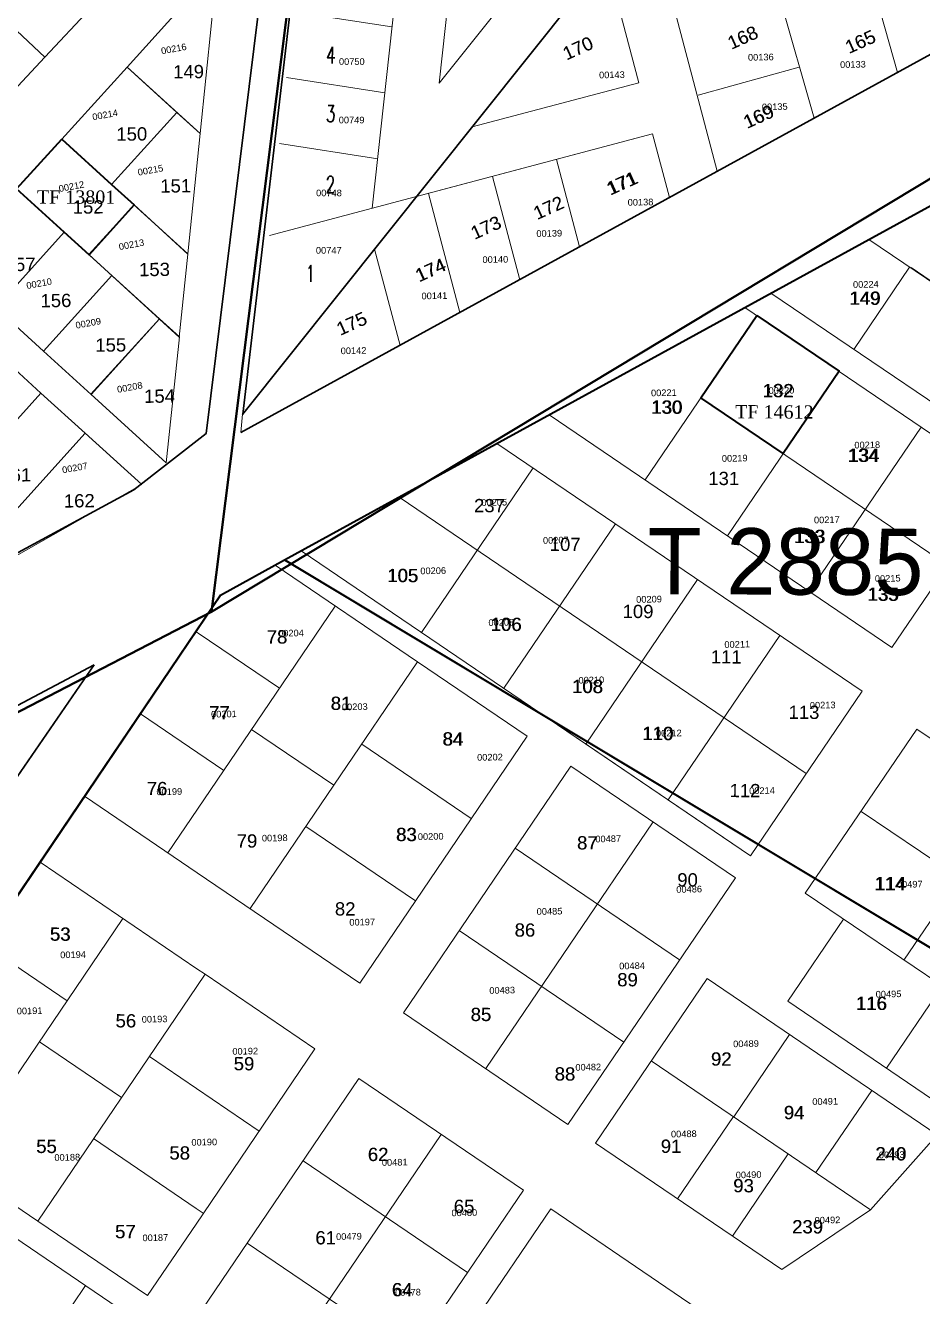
# Model space of a CAD drawing. Header units: metres. Extents: x 251686 to 255059, y 1627526 to 1631912.
# Drawn here: x 253321.8 to 253457.2, y 1629801.7 to 1629993.5 of the extents above; entities that cross this region are included whole.
import ezdxf
from ezdxf.enums import TextEntityAlignment as Align

# ---------------------------------------------------------------- set-up
doc = ezdxf.new("R2010")
doc.units = ezdxf.units.M
doc.header["$MEASUREMENT"] = 0
doc.layers.add('CABA', color=7, linetype='Continuous', lineweight=0)
doc.layers.add('Numero_TF', color=7, linetype='Continuous', lineweight=0)
for name, color, linetype in [('limites_parcelles', 7, 'Continuous'), ('limites_sections', 7, 'Continuous'), ('limites_tf', 7, 'Continuous'), ('numero_lot', 7, 'Continuous'), ('numero_parcelle', 7, 'Continuous')]:
    doc.layers.add(name, color=color, linetype=linetype)
doc.styles.add('Style-Arial', font='arial.ttf')
doc.styles.add('Style-FANCY', font='times.ttf')
doc.styles.add('Style-ITALICS', font='ITALICS.shx')
doc.styles.add('Style-STANDARD', font='STANDARD.shx')
doc.styles.add('Styledgn000', font='dgn000.shx')

msp = doc.modelspace()

# ---------------------------------------------------------------- linework, layer by layer
at = {"layer": 'CABA', "color": 80, "linetype": 'Continuous', "lineweight": 13}
msp.add_line((253354.313908, 1629932.066403), (253354.583899, 1629934.835447), dxfattribs=at)
at = {"layer": 'CABA', "color": 7, "linetype": 'Continuous', "lineweight": 13}
msp.add_line((253347.557565, 1629815.008016), (253348.622961, 1629814.284167), dxfattribs=at)
at = {"layer": 'limites_parcelles', "color": 7, "linetype": 'Continuous', "lineweight": 0}
for p, q in [((253384.24694, 1629984.801258), (253430.224447, 1630042.376066)), ((253390.321005, 1630040.753971), (253384.24694, 1629984.801258)), ((253381.213587, 1630030.987824), (253374.151326, 1629965.932102)), ((253440.820641, 1629979.513631), (253432.115993, 1630010.118233)), ((253389.210021, 1629978.195651), (253409.450033, 1630003.540974)), ((253409.447114, 1630003.539971), (253414.392771, 1629984.864007)), ((253417.919526, 1630002.807401), (253426.206662, 1629971.507301)), ((253453.411635, 1629986.419253), (253449.917923, 1629998.701937)), ((253362.281968, 1629995.586567), (253377.121264, 1629993.290398)), ((253438.567445, 1629987.22481), (253423.338002, 1629982.971724)), ((253361.201594, 1629985.63444), (253376.040889, 1629983.338271)), ((253414.390771, 1629984.864014), (253389.207547, 1629978.194822)), ((253416.442512, 1629977.131698), (253358.616157, 1629961.818062)), ((253416.439888, 1629977.131572), (253380.827631, 1629967.699985)), ((253416.440888, 1629977.131568), (253418.981286, 1629967.535341)), ((253360.12122, 1629975.682313), (253374.959066, 1629973.386368)), ((253401.939946, 1629973.292856), (253405.431385, 1629960.103175)), ((253392.27265, 1629970.733715), (253396.398453, 1629955.14873)), ((253354.583899, 1629934.835447), (253380.828915, 1629967.700468)), ((253382.605355, 1629968.174574), (253387.365521, 1629950.194285)), ((253374.487949, 1629959.760804), (253378.331588, 1629945.239843)), ((253449.089752, 1629961.234681), (253480.054079, 1629940.202838)), ((253455.217621, 1629957.029547), (253446.802761, 1629944.609823)), ((253455.446475, 1629956.988721), (253480.028945, 1629940.165928)), ((253471.639219, 1629927.783114), (253434.31041, 1629953.127946)), ((253430.372571, 1629950.962138), (253469.397256, 1629924.471181)), ((253432.166197, 1629949.746659), (253415.31655, 1629924.927284)), ((253444.575881, 1629941.320836), (253427.726233, 1629916.501461)), ((253423.740366, 1629937.334976), (253460.972429, 1629912.060493)), ((253354.313852, 1629932.066372), (253354.583899, 1629934.835447)), ((253452.547608, 1629899.651806), (253400.823923, 1629934.758632)), ((253456.986569, 1629932.896008), (253440.136921, 1629908.076633)), ((253392.948317, 1629930.447016), (253448.055719, 1629893.037967)), ((253398.412969, 1629926.737277), (253381.562314, 1629901.915906)), ((253469.397256, 1629924.471181), (253452.547608, 1629899.651806)), ((253378.179982, 1629922.342241), (253439.629895, 1629880.628284)), ((253410.823657, 1629918.31245), (253393.973005, 1629893.492079)), ((253363.408658, 1629914.240477), (253431.205068, 1629868.217596)), ((253359.47183, 1629912.077666), (253380.979308, 1629897.47998)), ((253423.234344, 1629909.887622), (253406.384697, 1629885.068248)), ((253351.245505, 1629907.567313), (253296.362167, 1629826.354781)), ((253368.56862, 1629905.904808), (253347.774987, 1629875.275623)), ((253296.372167, 1629826.354745), (253347.873478, 1629902.576446)), ((253347.87079, 1629901.831451), (253347.577507, 1629902.03051)), ((253360.144804, 1629893.497117), (253347.87079, 1629901.831451)), ((253435.644028, 1629901.461799), (253418.79438, 1629876.642424)), ((253380.979308, 1629897.47998), (253355.704836, 1629860.250918)), ((253380.979308, 1629897.47998), (253397.518903, 1629886.250239)), ((253448.054716, 1629893.036971), (253431.205068, 1629868.217596)), ((253347.805544, 1629883.745568), (253339.151683, 1629889.620826)), ((253400.044175, 1629889.370149), (253431.205068, 1629868.217596)), ((253368.343072, 1629878.865446), (253355.932392, 1629887.292273)), ((253439.473851, 1629862.598729), (253456.333246, 1629887.348069)), ((253456.333246, 1629887.348069), (253483.636833, 1629868.889448)), ((253397.525888, 1629886.246214), (253372.251417, 1629849.017152)), ((253372.55248, 1629885.0693), (253389.092076, 1629873.839559)), ((253351.71998, 1629881.087429), (253347.805544, 1629883.745568)), ((253404.130734, 1629881.756357), (253378.856262, 1629844.527295)), ((253404.132734, 1629881.75635), (253428.952109, 1629864.906702)), ((253347.740293, 1629865.658686), (253330.725859, 1629877.211142)), ((253454.349386, 1629852.463999), (253471.208781, 1629877.213338)), ((253347.774987, 1629875.275623), (253343.294149, 1629868.675746)), ((253416.541421, 1629873.33153), (253391.26695, 1629836.102467)), ((253447.931361, 1629874.921298), (253475.234947, 1629856.462678)), ((253364.126656, 1629872.659616), (253380.666252, 1629861.429875)), ((253395.706906, 1629869.345666), (253420.526281, 1629852.496019)), ((253324.009935, 1629867.265306), (253347.688077, 1629851.18478)), ((253372.251413, 1629849.016152), (253347.740293, 1629865.658686)), ((253428.952109, 1629864.906702), (253403.677637, 1629827.67764)), ((253466.7872, 1629844.074073), (253439.473851, 1629862.598729)), ((253336.522301, 1629858.751111), (253311.277793, 1629821.51194)), ((253436.844884, 1629846.258107), (253445.269708, 1629858.667795)), ((253387.282079, 1629856.934979), (253412.101454, 1629840.085331)), ((253315.582111, 1629854.855629), (253328.112491, 1629846.345369)), ((253348.93902, 1629850.335262), (253347.678304, 1629848.475798)), ((253347.688077, 1629851.18478), (253348.93902, 1629850.335262)), ((253348.939056, 1629850.345262), (253365.48858, 1629839.095485)), ((253347.678304, 1629848.475798), (253323.694513, 1629813.096091)), ((253407.817545, 1629824.872687), (253424.667193, 1629849.692062)), ((253424.667193, 1629849.692062), (253459.412296, 1629826.096562)), ((253451.736505, 1629836.147319), (253460.161329, 1629848.557006)), ((253464.148182, 1629827.719487), (253436.844884, 1629846.258107)), ((253378.856255, 1629844.525295), (253403.67563, 1629827.675647)), ((253428.682962, 1629828.831439), (253437.109797, 1629841.244119)), ((253323.905072, 1629840.138508), (253336.297788, 1629831.721745)), ((253365.48858, 1629839.095485), (253347.549059, 1629812.650031)), ((253340.506247, 1629837.939603), (253347.622841, 1629833.101898)), ((253416.239369, 1629837.282385), (253449.329516, 1629814.810863)), ((253372.12241, 1629834.601523), (253347.497394, 1629798.329124)), ((253347.622841, 1629833.101898), (253357.05577, 1629826.689826)), ((253372.12241, 1629834.601523), (253396.941785, 1629817.751876)), ((253441.092646, 1629820.405615), (253449.519481, 1629832.818295)), ((253298.818243, 1629829.974944), (253323.656552, 1629813.107228)), ((253420.227229, 1629816.446863), (253428.650046, 1629828.854558)), ((253296.54336, 1629826.68513), (253342.052198, 1629795.789752)), ((253332.073438, 1629825.533944), (253347.557565, 1629815.008016)), ((253384.532094, 1629826.175699), (253359.257623, 1629788.946637)), ((253459.412296, 1629826.096562), (253449.331524, 1629814.812856)), ((253435.948817, 1629805.771076), (253407.817545, 1629824.872687)), ((253428.500019, 1629810.829981), (253436.922836, 1629823.237676)), ((253363.696583, 1629822.190839), (253388.515958, 1629805.341192)), ((253396.942782, 1629817.750872), (253371.66831, 1629780.52181)), ((253347.557565, 1629815.008016), (253348.622961, 1629814.284167)), ((253401.081657, 1629814.936922), (253384.229999, 1629790.114555)), ((253401.081657, 1629814.936922), (253429.212929, 1629795.835312)), ((253449.331524, 1629814.812856), (253435.948817, 1629805.771076)), ((253323.687477, 1629813.086117), (253340.234108, 1629801.86635)), ((253347.549059, 1629812.650031), (253340.234108, 1629801.86635)), ((253355.271756, 1629809.780152), (253380.09113, 1629792.930504)), ((253330.878454, 1629803.365111), (253322.464634, 1629790.956384))]:
    msp.add_line(p, q, dxfattribs=at)
for points in [[(253318.840554, 1630008.04513), (253331.602024, 1629996.052262), (253324.737397, 1629988.747269), (253311.975926, 1630000.740137)], [(253350.729594, 1630002.282956), (253348.169493, 1629977.187713), (253337.165756, 1629987.195114)], [(253311.975926, 1630000.740137), (253324.737397, 1629988.747269), (253317.876766, 1629981.445279), (253305.114296, 1629993.438146)], [(253337.165756, 1629987.195114), (253344.650699, 1629980.388643), (253334.806191, 1629969.507048), (253327.27421, 1629976.357478)], [(253344.650699, 1629980.388643), (253348.169493, 1629977.187713), (253346.318331, 1629959.03809), (253334.806191, 1629969.507048)], [(253327.27421, 1629976.357478), (253338.195882, 1629966.425005), (253331.399436, 1629958.911071), (253320.476763, 1629968.844543)], [(253320.476763, 1629968.844543), (253327.662468, 1629962.310811), (253317.340422, 1629950.899799), (253310.150719, 1629957.431528)], [(253338.195639, 1629966.424737), (253346.303892, 1629959.022242), (253345.00177, 1629946.492599), (253331.384781, 1629958.923865)], [(253317.340422, 1629950.899799), (253327.662468, 1629962.310811), (253334.848173, 1629955.776079), (253324.528123, 1629944.370069)], [(253334.847174, 1629955.775079), (253342.03188, 1629949.240346), (253331.717825, 1629937.839341), (253324.528123, 1629944.370069)], [(253342.03188, 1629949.240346), (253345.035012, 1629946.5002), (253343.061109, 1629927.495256), (253331.695956, 1629937.859163)], [(253317.514412, 1629944.035948), (253324.145648, 1629938.038733), (253308.666631, 1629920.863218), (253302.001372, 1629926.886404)], [(253324.145648, 1629938.038733), (253330.80791, 1629932.011545), (253315.331889, 1629914.840033), (253308.666631, 1629920.863218)], [(253330.80791, 1629932.011545), (253339.376677, 1629924.261019), (253318.211161, 1629912.238544), (253315.331889, 1629914.840033)]]:
    msp.add_3dface(points, dxfattribs=at)
at = {"layer": 'limites_sections', "color": 112, "linetype": 'Continuous', "lineweight": 40, "flags": 128}
for points in [[(253571.047075, 1630723.599568), (253600.186297, 1630706.548526), (253621.817231, 1630711.994443), (253628.041124, 1630687.554872), (253678.208666, 1630517.218459), (253711.262634, 1630399.425895), (253749.054407, 1630241.188111), (253786.719032, 1630083.077529), (253667.019158, 1630061.048467), (253520.677582, 1630008.003458), (253349.874626, 1629905.007271), (253370.894891, 1630071.745612), (253278.664905, 1630062.128606), (253271.082561, 1630189.80614), (253238.792095, 1630544.179111), (253486.322083, 1630710.425653), (253532.904976, 1630728.2652), (253571.047075, 1630723.599568)], [(253271.082561, 1630189.80614), (253278.664905, 1630062.128606), (253370.894891, 1630071.745612), (253349.874626, 1629905.007271), (253292.368569, 1629875.259507), (253264.420561, 1629860.905626), (253283.218148, 1629825.843437), (253276.081556, 1629797.159611), (253264.682639, 1629775.428157), (253237.804257, 1629775.925126), (253235.595435, 1629794.865847), (253170.148154, 1629824.108553), (253140.065621, 1629837.233099), (253052.3, 1629847.28), (252785.968318, 1629991.31478), (252450.61003, 1630145.344805), (252531.297233, 1630284.326266), (252789.440449, 1630429.782946), (252981.389636, 1630375.006406), (253177.316609, 1630501.61916), (253238.792095, 1630544.179111), (253271.082561, 1630189.80614)]]:
    msp.add_lwpolyline(points, close=True, dxfattribs=at)
msp.add_lwpolyline([(253292.368569, 1629875.259507), (253349.874626, 1629905.007271), (253520.677582, 1630008.003458), (253667.019158, 1630061.048467), (253786.496524, 1630083.300136), (253799.369555, 1630038.162516), (253856.42032, 1629838.716605), (253798.767932, 1629726.383844), (253582.750222, 1629367.142066), (253514.635914, 1629393.291819), (253503.680442, 1629399.747351), (253463.160636, 1629612.887361), (253394.946971, 1629619.275828), (253335.500213, 1629603.463117), (253325.488232, 1629598.583625), (253296.433833, 1629591.041829)], dxfattribs=at)
at = {"layer": 'limites_tf', "color": 5, "linetype": 'Continuous', "lineweight": 30}
for p, q in [((253354.575236, 1629934.786367), (253486.046311, 1630099.45411)), ((253369.566582, 1630062.844335), (253354.635447, 1629934.846155)), ((253463.971599, 1629992.211195), (253354.313908, 1629932.066403))]:
    msp.add_line(p, q, dxfattribs=at)
at = {"layer": 'limites_tf', "color": 5, "linetype": 'Continuous', "lineweight": 40}
for p, q in [((253360.914707, 1629912.872465), (253478.848831, 1629977.557429)), ((253351.245505, 1629907.567313), (253360.914707, 1629912.872465)), ((253360.914707, 1629912.872465), (253426.223621, 1629873.646603)), ((253426.213621, 1629873.646639), (253360.914707, 1629912.872465)), ((253351.245505, 1629907.567313), (253296.362167, 1629826.354781)), ((253347.873478, 1629902.576446), (253351.245505, 1629907.567313)), ((253296.372167, 1629826.354745), (253347.873478, 1629902.576446)), ((253472.423859, 1629845.909751), (253426.213621, 1629873.646639)), ((253426.223621, 1629873.646603), (253472.423859, 1629845.909751))]:
    msp.add_line(p, q, dxfattribs=at)
at = {"layer": 'limites_tf', "color": 5, "linetype": 'Continuous', "lineweight": 30, "flags": 128}
msp.add_lwpolyline([(253356.895815, 1630066.958405), (253364.936224, 1630059.870694), (253349.061237, 1629931.920399), (253338.151387, 1629923.424538), (253279.700547, 1629891.813306)], dxfattribs=at)
at = {"layer": 'limites_tf', "color": 5, "linetype": 'Continuous', "lineweight": 40, "flags": 128}
msp.add_lwpolyline([(253327.27421, 1629976.357478), (253334.806507, 1629969.507397), (253338.195639, 1629966.424737), (253331.400089, 1629958.911792), (253327.662468, 1629962.310811), (253320.476763, 1629968.844543), (253327.27421, 1629976.357478)], close=True, dxfattribs=at)
at = {"layer": 'limites_tf', "color": 5, "linetype": 'Continuous', "lineweight": 40}
msp.add_3dface([(253432.166197, 1629949.746659), (253444.575881, 1629941.320836), (253436.151057, 1629928.911149), (253423.740366, 1629937.334976)], dxfattribs=at)
at = {"layer": 'limites_tf', "color": 5, "linetype": 'Continuous', "lineweight": 30}
msp.add_3dface([(253332.193949, 1629897.045665), (253308.887522, 1629863.238632), (253299.872517, 1629879.944256)], dxfattribs=at)

# ---------------------------------------------------------------- texts
at = {"layer": 'numero_lot', "color": 7, "linetype": 'Continuous', "lineweight": 0, "style": 'Style-STANDARD', "width": 0.73835}
for s, p in [('4', (253367.898419, 1629989.025329)), ('3', (253367.866429, 1629980.203438)), ('2', (253367.827611, 1629969.498979)), ('1', (253364.810572, 1629956.062843))]:
    msp.add_text(s, height=2.49879, rotation=359.79223, dxfattribs=at).set_placement(p, align=Align.MIDDLE_CENTER)
at = {"layer": 'numero_lot', "color": 7, "linetype": 'Continuous', "lineweight": 0, "char_height": 2, "attachment_point": 1}
for s, insert, rotation, line_spacing_factor, style in [('\\fArial|b0|i0|c00|p39;168', (253427.505795, 1629991.641475), 24.27175487, 0.72, 'Style-FANCY'), ('\\fArial|b0|i0|c00|p39;168', (253427.530213, 1629991.652486), 24.27175487, 0.72, 'Style-FANCY'), ('\\fArial|b0|i0|c00|p39;165', (253445.254631, 1629991.00944), 24.27175487, 0.72, 'Style-FANCY'), ('\\fArial|b0|i0|c00|p39;165', (253445.279048, 1629991.020451), 24.27175487, 0.72, 'Style-FANCY'), ('\\fArial|b0|i0|c00|p39;170', (253402.630817, 1629990.029203), 24.27175487, 0.72, 'Style-FANCY'), ('\\fArial|b0|i0|c00|p39;170', (253402.655235, 1629990.040214), 24.27175487, 0.72, 'Style-FANCY'), ('\\fArial|b0|i0|c00|p39;149', (253344.077688, 1629987.505618), 0.65673881, 0.6, 'Styledgn000'), ('\\fArial|b0|i0|c00|p39;169', (253429.885252, 1629979.707015), 24.27175487, 0.72, 'Style-FANCY'), ('\\fArial|b0|i0|c00|p39;169', (253429.942227, 1629979.732707), 24.27175487, 0.72, 'Style-FANCY'), ('\\fArial|b0|i0|c00|p39;150', (253335.512538, 1629978.105264), 0.65673881, 0.6, 'Styledgn000'), ('\\fArial|b0|i0|c00|p39;171', (253409.232765, 1629969.63989), 24.27175487, 0.72, 'Style-FANCY'), ('\\fArial|b0|i0|c00|p39;171', (253409.379273, 1629969.705954), 24.27175487, 0.72, 'Style-FANCY'), ('\\fArial|b0|i0|c00|p39;151', (253342.135817, 1629970.278971), 0.65673881, 0.6, 'Styledgn000'), ('\\fArial|b0|i0|c00|p39;152', (253328.92484, 1629967.088709), 0.65673881, 0.6, 'Styledgn000'), ('\\fArial|b0|i0|c00|p39;172', (253398.200938, 1629965.955027), 24.27175487, 0.72, 'Style-FANCY'), ('\\fArial|b0|i0|c00|p39;172', (253398.225356, 1629965.966038), 24.27175487, 0.72, 'Style-FANCY'), ('\\fArial|b0|i0|c00|p39;173', (253388.748087, 1629962.96411), 24.27175487, 0.72, 'Style-FANCY'), ('\\fArial|b0|i0|c00|p39;173', (253388.772505, 1629962.975121), 24.27175487, 0.72, 'Style-FANCY'), ('\\fArial|b0|i0|c00|p39;157', (253318.659642, 1629958.424549), 0.65673881, 0.6, 'Styledgn000'), ('\\fArial|b0|i0|c00|p39;153', (253338.938651, 1629957.665048), 0.65673881, 0.6, 'Styledgn000'), ('\\fArial|b0|i0|c00|p39;174', (253380.376775, 1629956.547058), 24.27175487, 0.72, 'Style-FANCY'), ('\\fArial|b0|i0|c00|p39;174', (253380.439855, 1629956.575502), 24.27175487, 0.72, 'Style-FANCY'), ('\\fArial|b0|i0|c00|p39;156', (253324.06351, 1629952.974338), 0.65673881, 0.6, 'Styledgn000'), ('\\fArial|b0|i0|c00|p39;149', (253446.129394, 1629953.367308), 359.79327628, 0.6, 'Style-ITALICS'), ('\\fArial|b0|i0|c00|p39;149', (253446.129394, 1629953.367308), 359.79327628, 0.6, 'Style-ITALICS'), ('\\fArial|b0|i0|c00|p39;149', (253446.129394, 1629953.367308), 359.79327628, 0.6, 'Style-ITALICS'), ('\\fArial|b0|i0|c00|p39;149', (253446.129394, 1629953.367308), 359.79327628, 0.6, 'Style-ITALICS'), ('\\fArial|b0|i0|c00|p39;149', (253446.222726, 1629953.366972), 359.79327628, 0.6, 'Style-ITALICS'), ('\\fArial|b0|i0|c00|p39;175', (253368.490699, 1629948.479096), 24.27175487, 0.72, 'Style-FANCY'), ('\\fArial|b0|i0|c00|p39;175', (253368.515117, 1629948.490107), 24.27175487, 0.72, 'Style-FANCY'), ('\\fArial|b0|i0|c00|p39;155', (253332.338131, 1629946.264479), 0.65673881, 0.6, 'Styledgn000'), ('\\fArial|b0|i0|c00|p39;154', (253339.699347, 1629938.55463), 0.65673881, 0.6, 'Styledgn000'), ('\\fArial|b0|i0|c00|p39;132', (253433.034692, 1629939.421458), 359.79327628, 0.6, 'Style-ITALICS'), ('\\fArial|b0|i0|c00|p39;132', (253433.034692, 1629939.421458), 359.79327628, 0.6, 'Style-ITALICS'), ('\\fArial|b0|i0|c00|p39;132', (253433.034692, 1629939.421458), 359.79327628, 0.6, 'Style-ITALICS'), ('\\fArial|b0|i0|c00|p39;132', (253433.034692, 1629939.421458), 359.79327628, 0.6, 'Style-ITALICS'), ('\\fArial|b0|i0|c00|p39;132', (253433.106358, 1629939.4212), 359.79327628, 0.6, 'Style-ITALICS'), ('\\fArial|b0|i0|c00|p39;130', (253416.219652, 1629936.927104), 359.79327628, 0.6, 'Style-ITALICS'), ('\\fArial|b0|i0|c00|p39;130', (253416.219652, 1629936.927104), 359.79327628, 0.6, 'Style-ITALICS'), ('\\fArial|b0|i0|c00|p39;130', (253416.219652, 1629936.927104), 359.79327628, 0.6, 'Style-ITALICS'), ('\\fArial|b0|i0|c00|p39;130', (253416.219652, 1629936.927104), 359.79327628, 0.6, 'Style-ITALICS'), ('\\fArial|b0|i0|c00|p39;130', (253416.326318, 1629936.926719), 359.79327628, 0.6, 'Style-ITALICS'), ('\\fArial|b0|i0|c00|p39;134', (253445.888736, 1629929.664023), 359.79327628, 0.6, 'Style-ITALICS'), ('\\fArial|b0|i0|c00|p39;134', (253445.888736, 1629929.664023), 359.79327628, 0.6, 'Style-ITALICS'), ('\\fArial|b0|i0|c00|p39;134', (253445.888736, 1629929.664023), 359.79327628, 0.6, 'Style-ITALICS'), ('\\fArial|b0|i0|c00|p39;134', (253445.888736, 1629929.664023), 359.79327628, 0.6, 'Style-ITALICS'), ('\\fArial|b0|i0|c00|p39;134', (253446.043735, 1629929.663464), 359.79327628, 0.6, 'Style-ITALICS'), ('\\fArial|b0|i0|c00|p39;161', (253318.009946, 1629926.654082), 0.65673881, 0.6, 'Styledgn000'), ('\\fArial|b0|i0|c00|p39;131', (253424.85364, 1629926.161886), 359.79327628, 0.6, 'Style-ITALICS'), ('\\fArial|b0|i0|c00|p39;131', (253424.85364, 1629926.161886), 359.79327628, 0.6, 'Style-ITALICS'), ('\\fArial|b0|i0|c00|p39;131', (253424.85364, 1629926.161886), 359.79327628, 0.6, 'Style-ITALICS'), ('\\fArial|b0|i0|c00|p39;131', (253424.85364, 1629926.161886), 359.79327628, 0.6, 'Style-ITALICS'), ('\\fArial|b0|i0|c00|p39;162', (253327.587098, 1629922.759721), 0.65673881, 0.6, 'Styledgn000'), ('\\fArial|b0|i0|c00|p39;237', (253389.501058, 1629922.061397), 359.79327628, 0.6, 'Style-ITALICS'), ('\\fArial|b0|i0|c00|p39;133', (253437.761389, 1629917.426262), 359.79327628, 0.6, 'Style-ITALICS'), ('\\fArial|b0|i0|c00|p39;133', (253437.761389, 1629917.426262), 359.79327628, 0.6, 'Style-ITALICS'), ('\\fArial|b0|i0|c00|p39;133', (253437.761389, 1629917.426262), 359.79327628, 0.6, 'Style-ITALICS'), ('\\fArial|b0|i0|c00|p39;133', (253437.761389, 1629917.426262), 359.79327628, 0.6, 'Style-ITALICS'), ('\\fArial|b0|i0|c00|p39;133', (253437.903055, 1629917.425751), 359.79327628, 0.6, 'Style-ITALICS'), ('\\fArial|b0|i0|c00|p39;107', (253400.929747, 1629916.222128), 359.79327628, 0.6, 'Style-ITALICS'), ('\\fArial|b0|i0|c00|p39;105', (253376.390148, 1629911.520627), 359.79327628, 0.6, 'Style-ITALICS'), ('\\fArial|b0|i0|c00|p39;105', (253376.390148, 1629911.520627), 359.79327628, 0.6, 'Style-ITALICS'), ('\\fArial|b0|i0|c00|p39;105', (253376.390148, 1629911.520627), 359.79327628, 0.6, 'Style-ITALICS'), ('\\fArial|b0|i0|c00|p39;105', (253376.390148, 1629911.520627), 359.79327628, 0.6, 'Style-ITALICS'), ('\\fArial|b0|i0|c00|p39;105', (253376.461815, 1629911.520368), 359.79327628, 0.6, 'Style-ITALICS'), ('\\fArial|b0|i0|c00|p39;135', (253448.865922, 1629908.697146), 359.79327628, 0.6, 'Style-ITALICS'), ('\\fArial|b0|i0|c00|p39;135', (253448.865922, 1629908.697146), 359.79327628, 0.6, 'Style-ITALICS'), ('\\fArial|b0|i0|c00|p39;135', (253448.865922, 1629908.697146), 359.79327628, 0.6, 'Style-ITALICS'), ('\\fArial|b0|i0|c00|p39;135', (253448.865922, 1629908.697146), 359.79327628, 0.6, 'Style-ITALICS'), ('\\fArial|b0|i0|c00|p39;135', (253448.972589, 1629908.696761), 359.79327628, 0.6, 'Style-ITALICS'), ('\\fArial|b0|i0|c00|p39;109', (253411.924676, 1629906.098397), 359.79327628, 0.6, 'Style-ITALICS'), ('\\fArial|b0|i0|c00|p39;109', (253411.924676, 1629906.098397), 359.79327628, 0.6, 'Style-ITALICS'), ('\\fArial|b0|i0|c00|p39;109', (253411.924676, 1629906.098397), 359.79327628, 0.6, 'Style-ITALICS'), ('\\fArial|b0|i0|c00|p39;109', (253411.924676, 1629906.098397), 359.79327628, 0.6, 'Style-ITALICS'), ('\\fArial|b0|i0|c00|p39;106', (253392.002529, 1629904.153256), 359.79327628, 0.6, 'Style-ITALICS'), ('\\fArial|b0|i0|c00|p39;106', (253392.002529, 1629904.153256), 359.79327628, 0.6, 'Style-ITALICS'), ('\\fArial|b0|i0|c00|p39;106', (253392.002529, 1629904.153256), 359.79327628, 0.6, 'Style-ITALICS'), ('\\fArial|b0|i0|c00|p39;106', (253392.002529, 1629904.153256), 359.79327628, 0.6, 'Style-ITALICS'), ('\\fArial|b0|i0|c00|p39;106', (253392.060862, 1629904.153045), 359.79327628, 0.6, 'Style-ITALICS'), ('\\fArial|b0|i0|c00|p39;78', (253358.206403, 1629902.248166), 359.79327628, 0.6, 'Style-ITALICS'), ('\\fArial|b0|i0|c00|p39;78', (253358.206403, 1629902.248166), 359.79327628, 0.6, 'Style-ITALICS'), ('\\fArial|b0|i0|c00|p39;78', (253358.206403, 1629902.248166), 359.79327628, 0.6, 'Style-ITALICS'), ('\\fArial|b0|i0|c00|p39;78', (253358.206403, 1629902.248166), 359.79327628, 0.6, 'Style-ITALICS'), ('\\fArial|b0|i0|c00|p39;78', (253358.239736, 1629902.248045), 359.79327628, 0.6, 'Style-ITALICS'), ('\\fArial|b0|i0|c00|p39;111', (253425.23369, 1629899.24434), 359.79327628, 0.6, 'Style-ITALICS'), ('\\fArial|b0|i0|c00|p39;108', (253404.27437, 1629894.781923), 359.79327628, 0.6, 'Style-ITALICS'), ('\\fArial|b0|i0|c00|p39;108', (253404.27437, 1629894.781923), 359.79327628, 0.6, 'Style-ITALICS'), ('\\fArial|b0|i0|c00|p39;108', (253404.27437, 1629894.781923), 359.79327628, 0.6, 'Style-ITALICS'), ('\\fArial|b0|i0|c00|p39;108', (253404.27437, 1629894.781923), 359.79327628, 0.6, 'Style-ITALICS'), ('\\fArial|b0|i0|c00|p39;108', (253404.346036, 1629894.781664), 359.79327628, 0.6, 'Style-ITALICS'), ('\\fArial|b0|i0|c00|p39;81', (253367.859383, 1629892.229276), 359.79327628, 0.6, 'Style-ITALICS'), ('\\fArial|b0|i0|c00|p39;81', (253367.859383, 1629892.229276), 359.79327628, 0.6, 'Style-ITALICS'), ('\\fArial|b0|i0|c00|p39;81', (253367.859383, 1629892.229276), 359.79327628, 0.6, 'Style-ITALICS'), ('\\fArial|b0|i0|c00|p39;81', (253367.859383, 1629892.229276), 359.79327628, 0.6, 'Style-ITALICS'), ('\\fArial|b0|i0|c00|p39;81', (253367.912716, 1629892.229084), 359.79327628, 0.6, 'Style-ITALICS'), ('\\fArial|b0|i0|c00|p39;77', (253349.522129, 1629890.80842), 359.79327628, 0.6, 'Style-ITALICS'), ('\\fArial|b0|i0|c00|p39;77', (253349.522129, 1629890.80842), 359.79327628, 0.6, 'Style-ITALICS'), ('\\fArial|b0|i0|c00|p39;77', (253349.522129, 1629890.80842), 359.79327628, 0.6, 'Style-ITALICS'), ('\\fArial|b0|i0|c00|p39;77', (253349.522129, 1629890.80842), 359.79327628, 0.6, 'Style-ITALICS'), ('\\fArial|b0|i0|c00|p39;77', (253349.555462, 1629890.8083), 359.79327628, 0.6, 'Style-ITALICS'), ('\\fArial|b0|i0|c00|p39;113', (253436.961781, 1629890.882975), 359.79327628, 0.6, 'Style-ITALICS'), ('\\fArial|b0|i0|c00|p39;84', (253384.729439, 1629886.857381), 359.79327628, 0.6, 'Style-ITALICS'), ('\\fArial|b0|i0|c00|p39;84', (253384.729439, 1629886.857381), 359.79327628, 0.6, 'Style-ITALICS'), ('\\fArial|b0|i0|c00|p39;84', (253384.729439, 1629886.857381), 359.79327628, 0.6, 'Style-ITALICS'), ('\\fArial|b0|i0|c00|p39;84', (253384.729439, 1629886.857381), 359.79327628, 0.6, 'Style-ITALICS'), ('\\fArial|b0|i0|c00|p39;84', (253384.811105, 1629886.857087), 359.79327628, 0.6, 'Style-ITALICS'), ('\\fArial|b0|i0|c00|p39;110', (253414.872154, 1629887.685644), 359.79327628, 0.6, 'Style-ITALICS'), ('\\fArial|b0|i0|c00|p39;110', (253414.872154, 1629887.685644), 359.79327628, 0.6, 'Style-ITALICS'), ('\\fArial|b0|i0|c00|p39;110', (253414.872154, 1629887.685644), 359.79327628, 0.6, 'Style-ITALICS'), ('\\fArial|b0|i0|c00|p39;110', (253414.872154, 1629887.685644), 359.79327628, 0.6, 'Style-ITALICS'), ('\\fArial|b0|i0|c00|p39;110', (253414.960487, 1629887.685325), 359.79327628, 0.6, 'Style-ITALICS'), ('\\fArial|b0|i0|c00|p39;76', (253340.113188, 1629879.37129), 359.79327628, 0.6, 'Style-ITALICS'), ('\\fArial|b0|i0|c00|p39;76', (253340.113188, 1629879.37129), 359.79327628, 0.6, 'Style-ITALICS'), ('\\fArial|b0|i0|c00|p39;76', (253340.113188, 1629879.37129), 359.79327628, 0.6, 'Style-ITALICS'), ('\\fArial|b0|i0|c00|p39;76', (253340.113188, 1629879.37129), 359.79327628, 0.6, 'Style-ITALICS'), ('\\fArial|b0|i0|c00|p39;76', (253340.133188, 1629879.371218), 359.79327628, 0.6, 'Style-ITALICS'), ('\\fArial|b0|i0|c00|p39;112', (253428.059079, 1629879.067016), 359.79327628, 0.6, 'Style-ITALICS'), ('\\fArial|b0|i0|c00|p39;79', (253353.680744, 1629871.462292), 359.79327628, 0.6, 'Style-ITALICS'), ('\\fArial|b0|i0|c00|p39;79', (253353.680744, 1629871.462292), 359.79327628, 0.6, 'Style-ITALICS'), ('\\fArial|b0|i0|c00|p39;79', (253353.680744, 1629871.462292), 359.79327628, 0.6, 'Style-ITALICS'), ('\\fArial|b0|i0|c00|p39;79', (253353.680744, 1629871.462292), 359.79327628, 0.6, 'Style-ITALICS'), ('\\fArial|b0|i0|c00|p39;79', (253353.700743, 1629871.46222), 359.79327628, 0.6, 'Style-ITALICS'), ('\\fArial|b0|i0|c00|p39;83', (253377.721227, 1629872.43757), 359.79327628, 0.6, 'Style-ITALICS'), ('\\fArial|b0|i0|c00|p39;83', (253377.721227, 1629872.43757), 359.79327628, 0.6, 'Style-ITALICS'), ('\\fArial|b0|i0|c00|p39;83', (253377.721227, 1629872.43757), 359.79327628, 0.6, 'Style-ITALICS'), ('\\fArial|b0|i0|c00|p39;83', (253377.721227, 1629872.43757), 359.79327628, 0.6, 'Style-ITALICS'), ('\\fArial|b0|i0|c00|p39;83', (253377.78956, 1629872.437324), 359.79327628, 0.6, 'Style-ITALICS'), ('\\fArial|b0|i0|c00|p39;87', (253405.040296, 1629871.179006), 359.79327628, 0.6, 'Style-ITALICS'), ('\\fArial|b0|i0|c00|p39;87', (253405.040296, 1629871.179006), 359.79327628, 0.6, 'Style-ITALICS'), ('\\fArial|b0|i0|c00|p39;87', (253405.040296, 1629871.179006), 359.79327628, 0.6, 'Style-ITALICS'), ('\\fArial|b0|i0|c00|p39;87', (253405.040296, 1629871.179006), 359.79327628, 0.6, 'Style-ITALICS'), ('\\fArial|b0|i0|c00|p39;87', (253405.073628, 1629871.178886), 359.79327628, 0.6, 'Style-ITALICS'), ('\\fArial|b0|i0|c00|p39;90', (253420.174165, 1629865.593373), 359.79327628, 0.6, 'Style-ITALICS'), ('\\fArial|b0|i0|c00|p39;90', (253420.175832, 1629865.593367), 359.79327628, 0.6, 'Style-ITALICS'), ('\\fArial|b0|i0|c00|p39;90', (253420.175832, 1629865.593367), 359.79327628, 0.6, 'Style-ITALICS'), ('\\fArial|b0|i0|c00|p39;90', (253420.175832, 1629865.593367), 359.79327628, 0.6, 'Style-ITALICS'), ('\\fArial|b0|i0|c00|p39;90', (253420.175832, 1629865.593367), 359.79327628, 0.6, 'Style-ITALICS'), ('\\fArial|b0|i0|c00|p39;114', (253449.918729, 1629865.026063), 359.79327628, 0.6, 'Style-ITALICS'), ('\\fArial|b0|i0|c00|p39;114', (253449.918729, 1629865.026063), 359.79327628, 0.6, 'Style-ITALICS'), ('\\fArial|b0|i0|c00|p39;114', (253449.918729, 1629865.026063), 359.79327628, 0.6, 'Style-ITALICS'), ('\\fArial|b0|i0|c00|p39;114', (253449.918729, 1629865.026063), 359.79327628, 0.6, 'Style-ITALICS'), ('\\fArial|b0|i0|c00|p39;114', (253450.055395, 1629865.02557), 359.79327628, 0.6, 'Style-ITALICS'), ('\\fArial|b0|i0|c00|p39;82', (253368.507986, 1629861.211734), 359.79327628, 0.6, 'Style-ITALICS'), ('\\fArial|b0|i0|c00|p39;82', (253368.509653, 1629861.211728), 359.79327628, 0.6, 'Style-ITALICS'), ('\\fArial|b0|i0|c00|p39;82', (253368.509653, 1629861.211728), 359.79327628, 0.6, 'Style-ITALICS'), ('\\fArial|b0|i0|c00|p39;82', (253368.509653, 1629861.211728), 359.79327628, 0.6, 'Style-ITALICS'), ('\\fArial|b0|i0|c00|p39;82', (253368.509653, 1629861.211728), 359.79327628, 0.6, 'Style-ITALICS'), ('\\fArial|b0|i0|c00|p39;86', (253395.62616, 1629858.024883), 359.79327628, 0.6, 'Style-ITALICS'), ('\\fArial|b0|i0|c00|p39;86', (253395.62616, 1629858.024883), 359.79327628, 0.6, 'Style-ITALICS'), ('\\fArial|b0|i0|c00|p39;86', (253395.62616, 1629858.024883), 359.79327628, 0.6, 'Style-ITALICS'), ('\\fArial|b0|i0|c00|p39;86', (253395.62616, 1629858.024883), 359.79327628, 0.6, 'Style-ITALICS'), ('\\fArial|b0|i0|c00|p39;86', (253395.64616, 1629858.024811), 359.79327628, 0.6, 'Style-ITALICS'), ('\\fArial|b0|i0|c00|p39;53', (253325.480542, 1629857.400935), 359.79327628, 0.6, 'Style-ITALICS'), ('\\fArial|b0|i0|c00|p39;53', (253325.480542, 1629857.400935), 359.79327628, 0.6, 'Style-ITALICS'), ('\\fArial|b0|i0|c00|p39;53', (253325.480542, 1629857.400935), 359.79327628, 0.6, 'Style-ITALICS'), ('\\fArial|b0|i0|c00|p39;53', (253325.480542, 1629857.400935), 359.79327628, 0.6, 'Style-ITALICS'), ('\\fArial|b0|i0|c00|p39;53', (253325.548875, 1629857.400688), 359.79327628, 0.6, 'Style-ITALICS'), ('\\fArial|b0|i0|c00|p39;89', (253411.106197, 1629850.522989), 359.79327628, 0.6, 'Style-ITALICS'), ('\\fArial|b0|i0|c00|p39;89', (253411.106197, 1629850.522989), 359.79327628, 0.6, 'Style-ITALICS'), ('\\fArial|b0|i0|c00|p39;89', (253411.106197, 1629850.522989), 359.79327628, 0.6, 'Style-ITALICS'), ('\\fArial|b0|i0|c00|p39;89', (253411.106197, 1629850.522989), 359.79327628, 0.6, 'Style-ITALICS'), ('\\fArial|b0|i0|c00|p39;89', (253411.126197, 1629850.522916), 359.79327628, 0.6, 'Style-ITALICS'), ('\\fArial|b0|i0|c00|p39;116', (253447.116229, 1629846.967056), 359.79327628, 0.6, 'Style-ITALICS'), ('\\fArial|b0|i0|c00|p39;116', (253447.116229, 1629846.967056), 359.79327628, 0.6, 'Style-ITALICS'), ('\\fArial|b0|i0|c00|p39;116', (253447.116229, 1629846.967056), 359.79327628, 0.6, 'Style-ITALICS'), ('\\fArial|b0|i0|c00|p39;116', (253447.116229, 1629846.967056), 359.79327628, 0.6, 'Style-ITALICS'), ('\\fArial|b0|i0|c00|p39;116', (253447.191228, 1629846.966785), 359.79327628, 0.6, 'Style-ITALICS'), ('\\fArial|b0|i0|c00|p39;56', (253335.404235, 1629844.322049), 359.79327628, 0.6, 'Style-ITALICS'), ('\\fArial|b0|i0|c00|p39;56', (253335.404235, 1629844.322049), 359.79327628, 0.6, 'Style-ITALICS'), ('\\fArial|b0|i0|c00|p39;56', (253335.404235, 1629844.322049), 359.79327628, 0.6, 'Style-ITALICS'), ('\\fArial|b0|i0|c00|p39;56', (253335.404235, 1629844.322049), 359.79327628, 0.6, 'Style-ITALICS'), ('\\fArial|b0|i0|c00|p39;56', (253335.424235, 1629844.321977), 359.79327628, 0.6, 'Style-ITALICS'), ('\\fArial|b0|i0|c00|p39;85', (253388.984296, 1629845.284761), 359.79327628, 0.6, 'Style-ITALICS'), ('\\fArial|b0|i0|c00|p39;85', (253388.984296, 1629845.284761), 359.79327628, 0.6, 'Style-ITALICS'), ('\\fArial|b0|i0|c00|p39;85', (253388.984296, 1629845.284761), 359.79327628, 0.6, 'Style-ITALICS'), ('\\fArial|b0|i0|c00|p39;85', (253388.984296, 1629845.284761), 359.79327628, 0.6, 'Style-ITALICS'), ('\\fArial|b0|i0|c00|p39;85', (253389.017629, 1629845.28464), 359.79327628, 0.6, 'Style-ITALICS'), ('\\fArial|b0|i0|c00|p39;92', (253425.248605, 1629838.55989), 359.79327628, 0.6, 'Style-ITALICS'), ('\\fArial|b0|i0|c00|p39;92', (253425.285272, 1629838.559758), 359.79327628, 0.6, 'Style-ITALICS'), ('\\fArial|b0|i0|c00|p39;92', (253425.285272, 1629838.559758), 359.79327628, 0.6, 'Style-ITALICS'), ('\\fArial|b0|i0|c00|p39;92', (253425.285272, 1629838.559758), 359.79327628, 0.6, 'Style-ITALICS'), ('\\fArial|b0|i0|c00|p39;92', (253425.285272, 1629838.559758), 359.79327628, 0.6, 'Style-ITALICS'), ('\\fArial|b0|i0|c00|p39;59', (253353.231001, 1629837.849695), 359.79327628, 0.6, 'Style-ITALICS'), ('\\fArial|b0|i0|c00|p39;59', (253353.231001, 1629837.849695), 359.79327628, 0.6, 'Style-ITALICS'), ('\\fArial|b0|i0|c00|p39;59', (253353.231001, 1629837.849695), 359.79327628, 0.6, 'Style-ITALICS'), ('\\fArial|b0|i0|c00|p39;59', (253353.231001, 1629837.849695), 359.79327628, 0.6, 'Style-ITALICS'), ('\\fArial|b0|i0|c00|p39;59', (253353.251001, 1629837.849623), 359.79327628, 0.6, 'Style-ITALICS'), ('\\fArial|b0|i0|c00|p39;88', (253401.66141, 1629836.304969), 359.79327628, 0.6, 'Style-ITALICS'), ('\\fArial|b0|i0|c00|p39;88', (253401.66141, 1629836.304969), 359.79327628, 0.6, 'Style-ITALICS'), ('\\fArial|b0|i0|c00|p39;88', (253401.66141, 1629836.304969), 359.79327628, 0.6, 'Style-ITALICS'), ('\\fArial|b0|i0|c00|p39;88', (253401.66141, 1629836.304969), 359.79327628, 0.6, 'Style-ITALICS'), ('\\fArial|b0|i0|c00|p39;88', (253401.694743, 1629836.304849), 359.79327628, 0.6, 'Style-ITALICS'), ('\\fArial|b0|i0|c00|p39;94', (253436.243348, 1629830.478173), 359.79327628, 0.6, 'Style-ITALICS'), ('\\fArial|b0|i0|c00|p39;94', (253436.243348, 1629830.478173), 359.79327628, 0.6, 'Style-ITALICS'), ('\\fArial|b0|i0|c00|p39;94', (253436.243348, 1629830.478173), 359.79327628, 0.6, 'Style-ITALICS'), ('\\fArial|b0|i0|c00|p39;94', (253436.243348, 1629830.478173), 359.79327628, 0.6, 'Style-ITALICS'), ('\\fArial|b0|i0|c00|p39;94', (253436.290015, 1629830.478005), 359.79327628, 0.6, 'Style-ITALICS'), ('\\fArial|b0|i0|c00|p39;55', (253323.424928, 1629825.370143), 359.79327628, 0.6, 'Style-ITALICS'), ('\\fArial|b0|i0|c00|p39;55', (253323.424928, 1629825.370143), 359.79327628, 0.6, 'Style-ITALICS'), ('\\fArial|b0|i0|c00|p39;55', (253323.424928, 1629825.370143), 359.79327628, 0.6, 'Style-ITALICS'), ('\\fArial|b0|i0|c00|p39;55', (253323.424928, 1629825.370143), 359.79327628, 0.6, 'Style-ITALICS'), ('\\fArial|b0|i0|c00|p39;55', (253323.458261, 1629825.370022), 359.79327628, 0.6, 'Style-ITALICS'), ('\\fArial|b0|i0|c00|p39;91', (253417.678577, 1629825.398114), 359.79327628, 0.6, 'Style-ITALICS'), ('\\fArial|b0|i0|c00|p39;91', (253417.678577, 1629825.398114), 359.79327628, 0.6, 'Style-ITALICS'), ('\\fArial|b0|i0|c00|p39;91', (253417.678577, 1629825.398114), 359.79327628, 0.6, 'Style-ITALICS'), ('\\fArial|b0|i0|c00|p39;91', (253417.678577, 1629825.398114), 359.79327628, 0.6, 'Style-ITALICS'), ('\\fArial|b0|i0|c00|p39;91', (253417.696909, 1629825.398048), 359.79327628, 0.6, 'Style-ITALICS'), ('\\fArial|b0|i0|c00|p39;58', (253343.522922, 1629824.38263), 359.79327628, 0.6, 'Style-ITALICS'), ('\\fArial|b0|i0|c00|p39;58', (253343.522922, 1629824.38263), 359.79327628, 0.6, 'Style-ITALICS'), ('\\fArial|b0|i0|c00|p39;58', (253343.522922, 1629824.38263), 359.79327628, 0.6, 'Style-ITALICS'), ('\\fArial|b0|i0|c00|p39;58', (253343.522922, 1629824.38263), 359.79327628, 0.6, 'Style-ITALICS'), ('\\fArial|b0|i0|c00|p39;58', (253343.556255, 1629824.38251), 359.79327628, 0.6, 'Style-ITALICS'), ('\\fArial|b0|i0|c00|p39;62', (253373.465318, 1629824.159609), 359.79327628, 0.6, 'Style-ITALICS'), ('\\fArial|b0|i0|c00|p39;62', (253373.501984, 1629824.159477), 359.79327628, 0.6, 'Style-ITALICS'), ('\\fArial|b0|i0|c00|p39;62', (253373.501984, 1629824.159477), 359.79327628, 0.6, 'Style-ITALICS'), ('\\fArial|b0|i0|c00|p39;62', (253373.501984, 1629824.159477), 359.79327628, 0.6, 'Style-ITALICS'), ('\\fArial|b0|i0|c00|p39;62', (253373.501984, 1629824.159477), 359.79327628, 0.6, 'Style-ITALICS'), ('\\fArial|b0|i0|c00|p39;240', (253450.050722, 1629824.259322), 359.79327628, 0.6, 'Style-ITALICS'), ('\\fArial|b0|i0|c00|p39;240', (253450.050722, 1629824.259322), 359.79327628, 0.6, 'Style-ITALICS'), ('\\fArial|b0|i0|c00|p39;240', (253450.050722, 1629824.259322), 359.79327628, 0.6, 'Style-ITALICS'), ('\\fArial|b0|i0|c00|p39;240', (253450.050722, 1629824.259322), 359.79327628, 0.6, 'Style-ITALICS'), ('\\fArial|b0|i0|c00|p39;240', (253450.105722, 1629824.259123), 359.79327628, 0.6, 'Style-ITALICS'), ('\\fArial|b0|i0|c00|p39;93', (253428.610346, 1629819.443639), 359.79327628, 0.6, 'Style-ITALICS'), ('\\fArial|b0|i0|c00|p39;93', (253428.610346, 1629819.443639), 359.79327628, 0.6, 'Style-ITALICS'), ('\\fArial|b0|i0|c00|p39;93', (253428.610346, 1629819.443639), 359.79327628, 0.6, 'Style-ITALICS'), ('\\fArial|b0|i0|c00|p39;93', (253428.610346, 1629819.443639), 359.79327628, 0.6, 'Style-ITALICS'), ('\\fArial|b0|i0|c00|p39;93', (253428.643679, 1629819.443518), 359.79327628, 0.6, 'Style-ITALICS'), ('\\fArial|b0|i0|c00|p39;65', (253386.445091, 1629816.320733), 359.79327628, 0.6, 'Style-ITALICS'), ('\\fArial|b0|i0|c00|p39;65', (253386.446758, 1629816.320727), 359.79327628, 0.6, 'Style-ITALICS'), ('\\fArial|b0|i0|c00|p39;65', (253386.446758, 1629816.320727), 359.79327628, 0.6, 'Style-ITALICS'), ('\\fArial|b0|i0|c00|p39;65', (253386.446758, 1629816.320727), 359.79327628, 0.6, 'Style-ITALICS'), ('\\fArial|b0|i0|c00|p39;65', (253386.446758, 1629816.320727), 359.79327628, 0.6, 'Style-ITALICS'), ('\\fArial|b0|i0|c00|p39;57', (253335.324094, 1629812.511132), 359.79327628, 0.6, 'Style-ITALICS'), ('\\fArial|b0|i0|c00|p39;57', (253335.324094, 1629812.511132), 359.79327628, 0.6, 'Style-ITALICS'), ('\\fArial|b0|i0|c00|p39;57', (253335.324094, 1629812.511132), 359.79327628, 0.6, 'Style-ITALICS'), ('\\fArial|b0|i0|c00|p39;57', (253335.324094, 1629812.511132), 359.79327628, 0.6, 'Style-ITALICS'), ('\\fArial|b0|i0|c00|p39;57', (253335.357426, 1629812.511012), 359.79327628, 0.6, 'Style-ITALICS'), ('\\fArial|b0|i0|c00|p39;239', (253437.494181, 1629813.243549), 359.79327628, 0.6, 'Style-ITALICS'), ('\\fArial|b0|i0|c00|p39;239', (253437.494181, 1629813.243549), 359.79327628, 0.6, 'Style-ITALICS'), ('\\fArial|b0|i0|c00|p39;239', (253437.494181, 1629813.243549), 359.79327628, 0.6, 'Style-ITALICS'), ('\\fArial|b0|i0|c00|p39;239', (253437.494181, 1629813.243549), 359.79327628, 0.6, 'Style-ITALICS'), ('\\fArial|b0|i0|c00|p39;239', (253437.535848, 1629813.243398), 359.79327628, 0.6, 'Style-ITALICS'), ('\\fArial|b0|i0|c00|p39;61', (253365.551402, 1629811.584078), 359.79327628, 0.6, 'Style-ITALICS'), ('\\fArial|b0|i0|c00|p39;61', (253365.551402, 1629811.584078), 359.79327628, 0.6, 'Style-ITALICS'), ('\\fArial|b0|i0|c00|p39;61', (253365.551402, 1629811.584078), 359.79327628, 0.6, 'Style-ITALICS'), ('\\fArial|b0|i0|c00|p39;61', (253365.551402, 1629811.584078), 359.79327628, 0.6, 'Style-ITALICS'), ('\\fArial|b0|i0|c00|p39;61', (253365.569735, 1629811.584011), 359.79327628, 0.6, 'Style-ITALICS'), ('\\fArial|b0|i0|c00|p39;64', (253377.090541, 1629803.750398), 359.79327628, 0.6, 'Style-ITALICS'), ('\\fArial|b0|i0|c00|p39;64', (253377.090541, 1629803.750398), 359.79327628, 0.6, 'Style-ITALICS'), ('\\fArial|b0|i0|c00|p39;64', (253377.090541, 1629803.750398), 359.79327628, 0.6, 'Style-ITALICS'), ('\\fArial|b0|i0|c00|p39;64', (253377.090541, 1629803.750398), 359.79327628, 0.6, 'Style-ITALICS'), ('\\fArial|b0|i0|c00|p39;64', (253377.137207, 1629803.75023), 359.79327628, 0.6, 'Style-ITALICS')]:
    msp.add_mtext(s, dxfattribs=dict(at, insert=insert, rotation=rotation, line_spacing_factor=line_spacing_factor, style=style))
at = {"layer": 'numero_parcelle', "color": 5, "linetype": 'Continuous', "lineweight": 0, "style": 'Style-Arial'}
for s, p in [('00216', (253342.19207, 1629990.124528)), ('00214', (253331.816793, 1629980.157849)), ('00215', (253338.663895, 1629971.811175)), ('00212', (253326.752018, 1629969.351355)), ('00213', (253335.812452, 1629960.58104)), ('00210', (253321.866941, 1629954.712734)), ('00209', (253329.283335, 1629948.730037)), ('00208', (253335.552423, 1629939.051448)), ('00207', (253327.258122, 1629926.890634))]:
    msp.add_text(s, height=1, rotation=10.48413, dxfattribs=at).set_placement(p, align=Align.TOP_LEFT)
at = {"layer": 'numero_parcelle', "color": 5, "lineweight": 0, "style": 'Style-Arial'}
for s, rotation, p in [('00750', 359.79223, (253369.118588, 1629988.564037)), ('00136', 1.13223, (253430.828273, 1629989.189445, 0.00127)), ('00133', 1.13223, (253444.725121, 1629988.093748, 0.00127)), ('00143', 1.13223, (253408.358301, 1629986.525015, 0.00127)), ('00135', 1.13223, (253432.930772, 1629981.708635, 0.00127)), ('00749', 359.79223, (253369.086625, 1629979.74964)), ('00748', 359.79223, (253365.670822, 1629968.743886)), ('00138', 1.13223, (253412.672283, 1629967.307238, 0.00127)), ('00139', 1.13223, (253398.90047, 1629962.601496, 0.00127)), ('00747', 359.79223, (253365.639391, 1629960.076395)), ('00140', 1.13223, (253390.766103, 1629958.657416, 0.00127)), ('00224', 1.13223, (253446.676772, 1629954.903548)), ('00141', 1.13223, (253381.56302, 1629953.181849, 0.00127)), ('00142', 1.13223, (253369.367446, 1629944.90169, 0.00127)), ('00221', 1.13223, (253416.197302, 1629938.550094)), ('00220', 1.13223, (253433.945623, 1629938.900867)), ('00218', 1.13223, (253446.886594, 1629930.675285)), ('00219', 1.13223, (253426.88442, 1629928.664473)), ('00205', 1.13223, (253390.597549, 1629922.007004)), ('00217', 1.13223, (253440.787866, 1629919.380917)), ('00207', 1.13223, (253399.890597, 1629916.300847)), ('00206', 1.13223, (253381.385699, 1629911.69445)), ('00215', 1.13223, (253449.97468, 1629910.542641)), ('00209', 1.13223, (253413.954801, 1629907.390686)), ('00208', 1.13223, (253391.661835, 1629903.887386)), ('00204', 1.13223, (253359.923081, 1629902.281507)), ('00211', 1.13223, (253427.271216, 1629900.586081)), ('00210', 1.13223, (253405.250785, 1629895.203425)), ('00203', 1.13223, (253369.55848, 1629891.16348)), ('00213', 1.13223, (253440.163576, 1629891.417167)), ('00201', 1.13223, (253349.807267, 1629890.066344)), ('00212', 1.13223, (253416.943374, 1629887.188763)), ('00202', 1.13223, (253389.952504, 1629883.556384)), ('00199', 1.13223, (253341.564542, 1629878.359387)), ('00214', 1.13223, (253431.002923, 1629878.514103)), ('00198', 1.13223, (253357.473908, 1629871.370435)), ('00200', 1.13223, (253381.008534, 1629871.599974)), ('00487', 1.13223, (253407.792486, 1629871.239412)), ('00486', 1.13223, (253420.010217, 1629863.634194)), ('00497', 1.13223, (253453.302264, 1629864.376309)), ('00485', 1.13223, (253398.939016, 1629860.294474)), ('00197', 1.13223, (253370.671383, 1629858.673658)), ('00194', 1.13223, (253327.044583, 1629853.755868)), ('00484', 1.13223, (253411.399402, 1629852.078626)), ('00483', 1.13223, (253391.795618, 1629848.383266)), ('00495', 1.13223, (253450.098574, 1629847.821491)), ('00191', 1.13223, (253320.486631, 1629845.279539)), ('00193', 1.13223, (253339.342524, 1629844.036707)), ('00192', 1.13223, (253353.023745, 1629839.191368)), ('00489', 1.13223, (253428.590632, 1629840.328628)), ('00482', 1.13223, (253404.783872, 1629836.793006)), ('00491', 1.13223, (253440.532484, 1629831.612114)), ('00190', 1.13223, (253346.838434, 1629825.472049)), ('00488', 1.13223, (253419.208643, 1629826.714411)), ('00188', 1.13223, (253326.169294, 1629823.178807)), ('00493', 1.13223, (253450.577975, 1629823.564899)), ('00481', 1.13223, (253375.579075, 1629822.42281)), ('00490', 1.13223, (253428.981599, 1629820.546553)), ('00480', 1.13223, (253386.086521, 1629814.822255)), ('00492', 1.13223, (253440.886216, 1629813.714046)), ('00187', 1.13223, (253339.456308, 1629811.055953)), ('00479', 1.13223, (253368.670945, 1629811.24707)), ('00478', 1.13223, (253377.580866, 1629802.807195))]:
    msp.add_text(s, height=1, rotation=rotation, dxfattribs=at).set_placement(p, align=Align.TOP_LEFT)
at = {"layer": 'numero_tf', "color": 4, "linetype": 'Continuous', "lineweight": 0, "attachment_point": 5, "rotation": 359.79327628, "line_spacing_factor": 0.806439, "style": 'Style-FANCY'}
for s, insert, char_height in [('TF 13801', (253329.453764, 1629967.60777), 1.999998), ('TF 14612', (253434.820855, 1629935.18876), 1.999998), ('\\FFANCY;T 2885', (253436.508579, 1629912.552753), 10.000002)]:
    msp.add_mtext(s, dxfattribs=dict(at, insert=insert, char_height=char_height))

doc.saveas('drawing.dxf')
